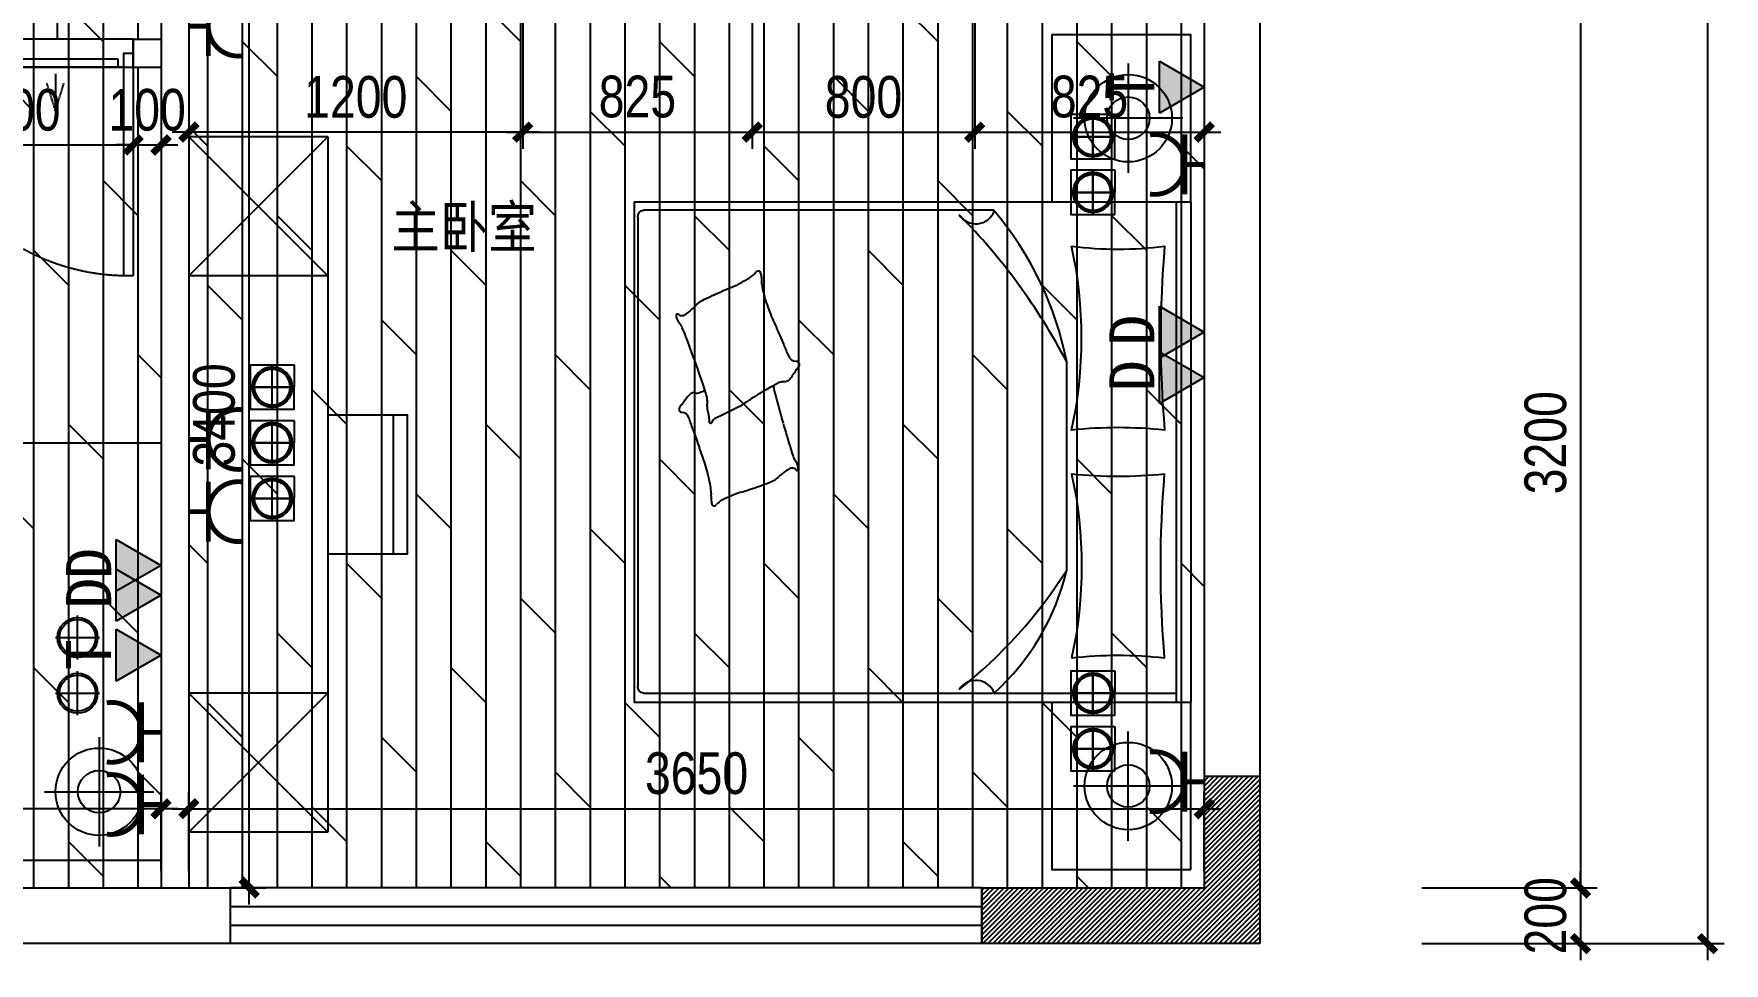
# Model space of a CAD drawing. Extents: x 160245 to 405305, y -111140 to 232735.
# Drawn here: x 274000 to 280076, y -104061 to -100721 of the extents above; entities that cross this region are included whole.
import ezdxf

# ---------------------------------------------------------------- set-up
doc = ezdxf.new("R2010")
doc.units = 0
doc.header["$LTSCALE"] = 10
doc.header["$MEASUREMENT"] = 0
doc.linetypes.add('DASH', pattern=[0.35, 0.25, -0.1])
doc.layers.get('Defpoints').update_dxf_attribs({"color": 229})
for name, color, linetype in [('C-ceiling 天花', 153, 'Continuous'), ('C-Light 灯具', 107, 'Continuous'), ('Door 门', 107, 'Continuous'), ('P-floorpat地面', 8, 'Continuous'), ('P-Furniture 家具', 153, 'Continuous'), ('P-N wall 新建隔墙', 241, 'Continuous'), ('P-New Wall Size 隔墙尺寸', 8, 'Continuous'), ('P-O wall 原始墙体', 245, 'Continuous'), ('P-o 原建筑尺寸', 8, 'Continuous'), ('P-Text  平面文字', 9, 'Continuous'), ('P-window 窗', 107, 'Continuous'), ('PW01-POWERPOINT___DATAPOIN', 2, 'Continuous'), ('插座说明', 2, 'Continuous'), ('空调', 145, 'DASH')]:
    doc.layers.add(name, color=color, linetype=linetype)
doc.styles.add('PDC DIM', font='PMingLiU-ExtB.ttf', dxfattribs={"width": 0.85})
doc.styles.add('黑体', font='simhei.ttf')
doc.dimstyles.new('PDC-A2', dxfattribs={"dimscale": 0, "dimtxt": 2.5, "dimasz": 1, "dimexe": 1, "dimexo": 1, "dimgap": 0.7, "dimtad": 1, "dimdec": 0, "dimtxsty": 'PDC DIM', "dimblk": 'ARCHTICK', "dimcen": 1, "dimdle": 1, "dimclrd": 8, "dimclre": 8, "dimclrt": 9, "dimadec": 0, "dimazin": 0, "dimtfac": 1, "dimtdec": 0, "dimtix": 1, "dimtmove": 2, "dimatfit": 3, "dimldrblk": 'PDC A2 T R', "dimfxl": 10, "dimfxlon": 1, "dimarcsym": 0})

# ---------------------------------------------------------------- blocks, each defined once
blk = doc.blocks.new('$WINLIB2D$00000001')
at = {"color": 0}
for points in [[(-0.5, 0.5), (-0.5, -0.5)], [(-0.5, 0.5), (0.5, 0.5)], [(0.5, -0.5), (0.5, 0.5)], [(0.5, 0.1667), (-0.5, 0.1667)], [(0.5, -0.1667), (-0.5, -0.1667)], [(-0.5, -0.5), (0.5, -0.5)]]:
    blk.add_lwpolyline(points, dxfattribs=at)
blk = doc.blocks.new('_ArchTick')
at = {"color": 0, "linetype": 'ByBlock', "const_width": 0.4}
blk.add_lwpolyline([(-0.5, -0.5), (0.5, 0.5)], dxfattribs=at)
blk = doc.blocks.new('*D1023')
at = {"layer": 'Defpoints', "color": 0}
for p in [(278928.6, -100590.6), (278928.6, -103790.6), (279559.4, -103790.6)]:
    blk.add_point(p, dxfattribs=at)
at = {"layer": 'P-o 原建筑尺寸', "color": 8, "lineweight": -2}
for p, q in [((279559.4, -100530.6), (279559.4, -103850.6)), ((278988.6, -100590.6), (279619.4, -100590.6)), ((278988.6, -103790.6), (279619.4, -103790.6))]:
    blk.add_line(p, q, dxfattribs=at)
at = {"layer": 'P-o 原建筑尺寸', "color": 8, "lineweight": -2, "xscale": 60, "yscale": 60, "zscale": 60}
for p, rotation in [((279559.4, -100590.6), 90), ((279559.4, -103790.6), 270)]:
    blk.add_blockref('_ArchTick', p, dxfattribs=dict(at, rotation=rotation))
at = {"layer": 'P-o 原建筑尺寸', "color": 9, "insert": (279433.9, -102190.6), "char_height": 150, "attachment_point": 5, "rotation": 90, "style": 'PDC DIM'}
blk.add_mtext('3200', dxfattribs=at)
blk = doc.blocks.new('PDC A2 T R')
at = {"color": 0, "linetype": 'ByBlock'}
blk.add_line((0, 0), (-2, 0), dxfattribs=at)
for points in [[(-2.15, 0.89), (-1.49, 1.35), (-0.6, 0), (0, 0)], [(-2.15, -0.89), (-1.49, -1.35), (-0.6, 0), (0, 0)]]:
    blk.add_solid(points, dxfattribs=at)
blk = doc.blocks.new('*D1024')
at = {"layer": 'Defpoints', "color": 0, "transparency": 16777216}
for p in [(278928.6, -103790.6), (278928.6, -103990.6), (279559.4, -103990.6)]:
    blk.add_point(p, dxfattribs=at)
at = {"layer": 'P-o 原建筑尺寸', "color": 8, "lineweight": -2, "transparency": 16777216}
for p, q in [((279559.4, -103790.6), (279559.4, -103730.6)), ((278988.6, -103790.6), (279619.4, -103790.6)), ((279559.4, -103790.6), (279559.4, -103990.6)), ((278988.6, -103990.6), (279619.4, -103990.6)), ((279559.4, -103990.6), (279559.4, -104050.6))]:
    blk.add_line(p, q, dxfattribs=at)
at = {"layer": 'P-o 原建筑尺寸', "color": 8, "lineweight": -2, "transparency": 16777216, "xscale": 60, "yscale": 60, "zscale": 60}
for p, rotation in [((279559.4, -103790.6), 270), ((279559.4, -103990.6), 90)]:
    blk.add_blockref('_ArchTick', p, dxfattribs=dict(at, rotation=rotation))
at = {"layer": 'P-o 原建筑尺寸', "color": 9, "transparency": 16777216, "insert": (279433.9, -103890.6), "char_height": 150, "attachment_point": 5, "rotation": 90, "style": 'PDC DIM'}
blk.add_mtext('200', dxfattribs=at)
blk = doc.blocks.new('*D1025')
at = {"layer": 'Defpoints', "color": 0, "transparency": 16777216}
for p in [(278928.6, -93290.6), (278928.6, -103990.6), (280015.9, -103990.6)]:
    blk.add_point(p, dxfattribs=at)
at = {"layer": 'P-o 原建筑尺寸', "color": 8, "lineweight": -2, "transparency": 16777216}
for p, q in [((280015.9, -93230.6), (280015.9, -104050.6)), ((279415.9, -93290.6), (280075.9, -93290.6)), ((279415.9, -103990.6), (280075.9, -103990.6))]:
    blk.add_line(p, q, dxfattribs=at)
at = {"layer": 'P-o 原建筑尺寸', "color": 8, "lineweight": -2, "transparency": 16777216, "xscale": 60, "yscale": 60, "zscale": 60}
for p, rotation in [((280015.9, -93290.6), 90), ((280015.9, -103990.6), 270)]:
    blk.add_blockref('_ArchTick', p, dxfattribs=dict(at, rotation=rotation))
at = {"layer": 'P-o 原建筑尺寸', "color": 9, "transparency": 16777216, "insert": (279890.4, -98640.6), "char_height": 150, "attachment_point": 5, "rotation": 90, "style": 'PDC DIM'}
blk.add_mtext('10700', dxfattribs=at)
blk = doc.blocks.new('A$C5E9C12C4')
at = {"color": 250, "linetype": 'ByBlock'}
for p, q in [((834.1, 1967.8), (834.1, 52.4)), ((2545, 1987.8), (858.1, 1987.8)), ((2569, 709.1), (2569, 1967.8)), ((1275.8, 446.3), (2024.2, 446.3)), ((500, 28.6), (500, 421.4)), ((2900, 28.6), (2900, 421.4)), ((303.6, 225), (696.4, 225)), ((3096.4, 225), (2703.6, 225))]:
    blk.add_line(p, q, dxfattribs=at)
at = {"linetype": 'ByBlock'}
blk.add_line((2600, 52.4), (800, 52.4), dxfattribs=at)
for points in [[(800, 0), (800, 2000), (2600, 2000), (2600, 0)], [(200, 0), (800, 0), (800, 500), (200, 500)], [(2600, 0), (3200, 0), (3200, 500), (2600, 500)]]:
    blk.add_lwpolyline(points, close=True, dxfattribs=at)
at = {"color": 250, "linetype": 'ByBlock'}
for points in [[(2328.3, 1583.4, 0.101392), (2346.2, 1564.3, -0.223768), (2351.8, 1553.9, -0.25558), (2349.2, 1550, -0.081563), (2334.6, 1545, -0.071805), (2318.2, 1543.8, 0.069985), (2301.4, 1542.7, 0.03546), (2245.4, 1528.7, 0.029432), (2181.1, 1504.7, 0.001554), (2150.3, 1491.2, -0.00152), (2118.7, 1477.5, -0.004735), (2086, 1463.6, 0.00382), (2045.5, 1446.5, 0.296001), (2026.9, 1419.4, -0.649774), (2007.1, 1410.9, -0.02319), (2002.4, 1414.3, 0.0288), (1998.6, 1417, 0.005727), (1991.9, 1421.2, -0.004358), (1983, 1426.7, -0.027528), (1965.5, 1439.1, -0.046214), (1956.5, 1447.7, -0.194121), (1952.6, 1460.9, 0.133719), (1949.7, 1480, 0.011505), (1931.8, 1513.9, 0.008882), (1906.5, 1556.9, 0.012426), (1870.9, 1611.6, -0.033612), (1858.8, 1632.3), (1836.7, 1677.3), (1819.6, 1712.1, 0.224341), (1805.7, 1722.7, -0.722772), (1805.5, 1729.8, -0.103513), (1809.1, 1730.2, 0.053465), (1816, 1730.4, 0.030109), (1838.2, 1734.1, -0.031436), (1859.4, 1737.7, -0.05324), (1873.9, 1738, 0.05518), (1887.9, 1738.4, 0.056271), (1912.2, 1743.6, 0.0108), (2032.9, 1784.8, 0.00456), (2114.4, 1815, 0.01125), (2146.9, 1828.1, 0.069394), (2164.1, 1838.2, -0.079756), (2179.3, 1846.7, -0.106399), (2193.2, 1849.2, -0.328642), (2197.3, 1846.8, -0.299547), (2195.5, 1841.4, 0.189917), (2190.9, 1834.1, 0.033518), (2190.5, 1825.8, 0.075627), (2191.3, 1822.2, 0.053489), (2194.8, 1816.1, 0.017838), (2208, 1799.3, 0.038394), (2226.2, 1781, -0.059529), (2237.4, 1768.8, -0.035943), (2249.4, 1748.6, -0.011245), (2280.3, 1681.2, -0.006203), (2293.1, 1650.3, 0.010783), (2300.6, 1632.6, 0.019485), (2305.8, 1622.2, 0.005062)], [(960.4, 428.5, -0.058596), (960.4, 94.3, -0.042773), (1620.8, 94.3, -0.052163), (1620.8, 428.5, -0.107964)], [(2439.6, 428.5, 0.058596), (2439.6, 94.3, 0.042773), (1779.2, 94.3, 0.052163), (1779.2, 428.5, 0.107964)]]:
    blk.add_lwpolyline(points, format="xyb", close=True, dxfattribs=at)
for centre, radius in [((500, 225), 157), ((2900, 225), 157), ((500, 225), 76.4), ((2900, 225), 76.4)]:
    blk.add_circle(centre, radius, dxfattribs=at)
for centre, radius, start, end in [((808.6, 772.9), 71, 291.06587, 56.83428), ((2191.6, 1893.4), 1712.5, 218.28696, 237.67208), ((1004, 2397.5), 2201.7, 297.6031, 314.69478), ((2591.4, 772.9), 71, 123.16572, 248.93413), ((1476.3, 1291.3), 868.5, 222.31328, 256.65159), ((1797.9, 1611.8), 1187.3, 280.98937, 310.5056)]:
    blk.add_arc(centre, radius, start, end, dxfattribs=at)
at = {"color": 250, "linetype": 'ByBlock', "extrusion": (0, 0, -1)}
for centre, major_axis, start_param, end_param in [((858.1, 1967.8), (-24, 0), 0, 1.570796), ((2545, 1967.8), (24, 0), -1.570796, 0)]:
    blk.add_ellipse(centre, major_axis=major_axis, ratio=0.833333, start_param=start_param, end_param=end_param, dxfattribs=at)
at = {"color": 250, "linetype": 'ByBlock'}
for centre, major_axis, ratio, start_param, end_param in [((1808.6, 1830.2), (-34.4, 0), 0.833333, 1.970378, 3.121515), ((1855.3, 1829.4), (-12.2, 0), 0.833333, 3.958241, 6.263107), ((1817.8, 1796.2), (-66.9, 0), 0.833333, 3.865498, 3.958241), ((1900.5, 1857.1), (-43.4, 0), 0.833333, 0.723905, 0.839074), ((2116.8, 2057.8), (367.2, 0), 0.833333, 3.980666, 4.003573), ((1465, 1424.4), (-634.1, 0), 0.833333, 3.98614, 4.003573), ((-517.2, 6050.7), (5604.8, 0), 0.833333, -1.167692, -1.161476), ((4044.8, -2712.4), (5857.8, 0), 0.833333, 1.974037, 1.980117), ((2505.7, 293.9), (1935.6, 0), 0.833333, 1.955096, 1.974037), ((665.3, 4086.3), (2973.3, 0), 0.833333, -1.186496, -1.171214), ((1747.4, 1689.3), (208.9, 0), 0.833333, 0.734464, 0.844548), ((1847.3, 1764.5), (-74.3, 0), 0.833333, 3.691331, 3.876056), ((1892.1, 1787.4), (21.7, 0), 0.833333, -0.217207, 0.549738), ((1956.3, 1775.6), (-44, 0), 0.833333, -0.217207, 0.314514), ((2832.3, 2013.1), (965.2, 0), 0.833333, 3.456107, 3.479223), ((1522.7, 1715), (16.1, 0), 0.833333, 3.048091, 3.928657), ((1512.3, 1715.8), (5.57, 0), 0.833333, 2.047199, 3.048091), ((1532.1, 1683.8), (-48.9, 0), 0.833333, -1.419924, -1.094394), ((1460.2, 1662.7), (72.5, 0), 0.833333, 0.382878, 0.787064), ((1533.4, 1676.7), (57.5, 0), 0.833333, 1.43494, 1.721669), ((1549.4, 1774.1), (60.5, 0), 0.833333, 4.576533, 4.856018), ((1498.9, 2064.6), (-412.8, 0), 0.833333, 1.714425, 1.856206), ((1446.6, 2213.3), (-598.7, 0), 0.833333, 1.856206, 1.973901), ((-842.9, 889.7), (2407.5, 701), 0.471108, 0.022718, 0.08572), ((3092.7, 1931.8), (-1582.2, 0), 0.833333, 0.241571, 0.266382), ((3421.4, 2006.5), (1922.9, 0), 0.833333, 3.407974, 3.452952), ((1770.5, 1563.8), (-188.7, 0), 0.833333, 0.31136, 0.455068), ((1670.9, 1523.2), (-77.8, 0), 0.833333, 0.455068, 0.692904), ((1467.8, 1382.6), (-186.2, 0), 0.833333, 3.680998, 3.834497), ((1337.6, 1317.7), (-337.9, 0), 0.833333, 3.609654, 3.680998), ((3402.4, -2385.7), (4890.5, 0), 0.833333, 1.903868, 1.922108), ((2790.6, -912.1), (3019.2, 0), 0.833333, 1.860669, 1.903868), ((1959.6, 1409.6), (111.9, 0), 0.833333, 1.758186, 1.860669), ((1639.7, 1415.5), (-6.04, 0), 0.833333, -0.932369, 0.231794), ((1638, 1415.2), (-4.26, 0), 0.833333, 0.231794, 1.501884), ((1628, 1428.6), (-13.6, 0), 0.833333, 2.209223, 2.959949), ((1640, 1439.7), (-33.8, 0), 0.833333, 1.501884, 1.925887), ((1605.5, 1430.5), (37.8, 0), 0.833333, 0.25431, 0.468061), ((1568.5, 1437.7), (74, 0), 0.833333, -0.181643, -0.047623), ((1627.8, 1435.4), (14.7, 0), 0.833333, -0.047623, 0.25431), ((1631.7, 1458.4), (57.7, 0), 0.833333, -1.215705, -0.897354), ((1715.1, 1371.3), (76, 0), 0.833333, 1.967107, 2.244238), ((1996, 812), (-803.6, 0), 0.833333, -1.219485, -1.174486)]:
    blk.add_ellipse(centre, major_axis=major_axis, ratio=ratio, start_param=start_param, end_param=end_param, dxfattribs=at)
blk = doc.blocks.new('fffg')
blk.add_lwpolyline([(143.1, 669.9), (109, 669.9), (109, -130.1), (143.1, -130.1)], close=True)
at = {"color": 8, "linetype": 'DASH'}
blk.add_arc((123.2, -110.2), 780.4, 88.54208, 181.45792, dxfattribs=at)
blk = doc.blocks.new('*D2202')
at = {"layer": 'Defpoints', "color": 0, "transparency": 16777216}
for p in [(275756.9, -100590.6), (276581.9, -100590.6), (276581.9, -101074.2)]:
    blk.add_point(p, dxfattribs=at)
at = {"layer": 'P-New Wall Size 隔墙尺寸', "color": 8, "lineweight": -2, "transparency": 16777216}
for p, q in [((275756.9, -100650.6), (275756.9, -101134.2)), ((276581.9, -100650.6), (276581.9, -101134.2)), ((275696.9, -101074.2), (276641.9, -101074.2))]:
    blk.add_line(p, q, dxfattribs=at)
at = {"layer": 'P-New Wall Size 隔墙尺寸', "color": 8, "lineweight": -2, "transparency": 16777216, "xscale": 60, "yscale": 60, "zscale": 60, "rotation": 180}
blk.add_blockref('_ArchTick', (275756.9, -101074.2), dxfattribs=at)
at = {"layer": 'P-New Wall Size 隔墙尺寸', "color": 8, "lineweight": -2, "transparency": 16777216, "xscale": 60, "yscale": 60, "zscale": 60}
blk.add_blockref('_ArchTick', (276581.9, -101074.2), dxfattribs=at)
at = {"layer": 'P-New Wall Size 隔墙尺寸', "color": 9, "transparency": 16777216, "insert": (276169.4, -100947.3), "char_height": 150, "attachment_point": 5, "style": 'PDC DIM'}
blk.add_mtext('825', dxfattribs=at)
blk = doc.blocks.new('*D2203')
at = {"layer": 'Defpoints', "color": 0, "transparency": 16777216}
for p in [(276581.9, -100590.6), (277381.9, -100590.6), (277381.9, -101074.2)]:
    blk.add_point(p, dxfattribs=at)
at = {"layer": 'P-New Wall Size 隔墙尺寸', "color": 8, "lineweight": -2, "transparency": 16777216}
for p, q in [((276581.9, -100650.6), (276581.9, -101134.2)), ((277381.9, -100650.6), (277381.9, -101134.2)), ((276521.9, -101074.2), (277441.9, -101074.2))]:
    blk.add_line(p, q, dxfattribs=at)
at = {"layer": 'P-New Wall Size 隔墙尺寸', "color": 8, "lineweight": -2, "transparency": 16777216, "xscale": 60, "yscale": 60, "zscale": 60, "rotation": 180}
blk.add_blockref('_ArchTick', (276581.9, -101074.2), dxfattribs=at)
at = {"layer": 'P-New Wall Size 隔墙尺寸', "color": 8, "lineweight": -2, "transparency": 16777216, "xscale": 60, "yscale": 60, "zscale": 60}
blk.add_blockref('_ArchTick', (277381.9, -101074.2), dxfattribs=at)
at = {"layer": 'P-New Wall Size 隔墙尺寸', "color": 9, "transparency": 16777216, "insert": (276981.9, -100948.7), "char_height": 150, "attachment_point": 5, "style": 'PDC DIM'}
blk.add_mtext('800', dxfattribs=at)
blk = doc.blocks.new('*D2204')
at = {"layer": 'Defpoints', "color": 0, "transparency": 16777216}
for p in [(277381.9, -100590.6), (278206.9, -100590.6), (278206.9, -101074.2)]:
    blk.add_point(p, dxfattribs=at)
at = {"layer": 'P-New Wall Size 隔墙尺寸', "color": 8, "lineweight": -2, "transparency": 16777216}
for p, q in [((277381.9, -100650.6), (277381.9, -101134.2)), ((278206.9, -100650.6), (278206.9, -101134.2)), ((277321.9, -101074.2), (278266.9, -101074.2))]:
    blk.add_line(p, q, dxfattribs=at)
at = {"layer": 'P-New Wall Size 隔墙尺寸', "color": 8, "lineweight": -2, "transparency": 16777216, "xscale": 60, "yscale": 60, "zscale": 60, "rotation": 180}
blk.add_blockref('_ArchTick', (277381.9, -101074.2), dxfattribs=at)
at = {"layer": 'P-New Wall Size 隔墙尺寸', "color": 8, "lineweight": -2, "transparency": 16777216, "xscale": 60, "yscale": 60, "zscale": 60}
blk.add_blockref('_ArchTick', (278206.9, -101074.2), dxfattribs=at)
at = {"layer": 'P-New Wall Size 隔墙尺寸', "color": 9, "transparency": 16777216, "insert": (277794.4, -100947.3), "char_height": 150, "attachment_point": 5, "style": 'PDC DIM'}
blk.add_mtext('825', dxfattribs=at)
blk = doc.blocks.new('*D2213')
at = {"layer": 'Defpoints', "color": 0, "transparency": 16777216}
for p in [(274556.9, -100390.6), (274773.6, -100390.6), (274556.9, -103790.6)]:
    blk.add_point(p, dxfattribs=at)
at = {"layer": 'P-New Wall Size 隔墙尺寸', "color": 8, "lineweight": -2, "transparency": 16777216}
for p, q in [((274773.6, -103850.6), (274773.6, -100330.6)), ((274616.9, -100390.6), (274833.6, -100390.6)), ((274616.9, -103790.6), (274833.6, -103790.6))]:
    blk.add_line(p, q, dxfattribs=at)
at = {"layer": 'P-New Wall Size 隔墙尺寸', "color": 8, "lineweight": -2, "transparency": 16777216, "xscale": 60, "yscale": 60, "zscale": 60}
for p, rotation in [((274773.6, -100390.6), 90), ((274773.6, -103790.6), 270)]:
    blk.add_blockref('_ArchTick', p, dxfattribs=dict(at, rotation=rotation))
at = {"layer": 'P-New Wall Size 隔墙尺寸', "color": 9, "transparency": 16777216, "insert": (274648.1, -102090.6), "char_height": 150, "attachment_point": 5, "rotation": 90, "style": 'PDC DIM'}
blk.add_mtext('3400', dxfattribs=at)
blk = doc.blocks.new('*D2219')
at = {"layer": 'Defpoints', "color": 0, "transparency": 16777216}
for p in [(273556.9, -100840.6), (274356.9, -100840.6), (274356.9, -101120.5)]:
    blk.add_point(p, dxfattribs=at)
at = {"layer": 'P-New Wall Size 隔墙尺寸', "color": 8, "lineweight": -2, "transparency": 16777216}
for p, q in [((273556.9, -100900.6), (273556.9, -101180.5)), ((274356.9, -100900.6), (274356.9, -101180.5)), ((273496.9, -101120.5), (274416.9, -101120.5))]:
    blk.add_line(p, q, dxfattribs=at)
at = {"layer": 'P-New Wall Size 隔墙尺寸', "color": 8, "lineweight": -2, "transparency": 16777216, "xscale": 60, "yscale": 60, "zscale": 60, "rotation": 180}
blk.add_blockref('_ArchTick', (273556.9, -101120.5), dxfattribs=at)
at = {"layer": 'P-New Wall Size 隔墙尺寸', "color": 8, "lineweight": -2, "transparency": 16777216, "xscale": 60, "yscale": 60, "zscale": 60}
blk.add_blockref('_ArchTick', (274356.9, -101120.5), dxfattribs=at)
at = {"layer": 'P-New Wall Size 隔墙尺寸', "color": 9, "transparency": 16777216, "insert": (273956.9, -100995), "char_height": 150, "attachment_point": 5, "style": 'PDC DIM'}
blk.add_mtext('800', dxfattribs=at)
blk = doc.blocks.new('*D2220')
at = {"layer": 'Defpoints', "color": 0, "transparency": 16777216}
for p in [(274356.9, -100840.6), (274456.9, -100840.6), (274456.9, -101120.5)]:
    blk.add_point(p, dxfattribs=at)
at = {"layer": 'P-New Wall Size 隔墙尺寸', "color": 8, "lineweight": -2, "transparency": 16777216}
for p, q in [((274356.9, -100900.6), (274356.9, -101180.5)), ((274456.9, -100900.6), (274456.9, -101180.5)), ((274356.9, -101120.5), (274296.9, -101120.5)), ((274356.9, -101120.5), (274456.9, -101120.5)), ((274456.9, -101120.5), (274516.9, -101120.5))]:
    blk.add_line(p, q, dxfattribs=at)
at = {"layer": 'P-New Wall Size 隔墙尺寸', "color": 8, "lineweight": -2, "transparency": 16777216, "xscale": 60, "yscale": 60, "zscale": 60}
blk.add_blockref('_ArchTick', (274356.9, -101120.5), dxfattribs=at)
at = {"layer": 'P-New Wall Size 隔墙尺寸', "color": 8, "lineweight": -2, "transparency": 16777216, "xscale": 60, "yscale": 60, "zscale": 60, "rotation": 180}
blk.add_blockref('_ArchTick', (274456.9, -101120.5), dxfattribs=at)
at = {"layer": 'P-New Wall Size 隔墙尺寸', "color": 9, "transparency": 16777216, "insert": (274406.9, -100995), "char_height": 150, "attachment_point": 5, "style": 'PDC DIM'}
blk.add_mtext('100', dxfattribs=at)
blk = doc.blocks.new('*D2221')
at = {"layer": 'Defpoints', "color": 0, "transparency": 16777216}
for p in [(274556.9, -100590.6), (275756.9, -100590.6), (274556.9, -101074.2)]:
    blk.add_point(p, dxfattribs=at)
at = {"layer": 'P-New Wall Size 隔墙尺寸', "color": 8, "lineweight": -2, "transparency": 16777216}
for p, q in [((274556.9, -100650.6), (274556.9, -101134.2)), ((275756.9, -100650.6), (275756.9, -101134.2)), ((275816.9, -101074.2), (274496.9, -101074.2))]:
    blk.add_line(p, q, dxfattribs=at)
at = {"layer": 'P-New Wall Size 隔墙尺寸', "color": 8, "lineweight": -2, "transparency": 16777216, "xscale": 60, "yscale": 60, "zscale": 60, "rotation": 180}
blk.add_blockref('_ArchTick', (274556.9, -101074.2), dxfattribs=at)
at = {"layer": 'P-New Wall Size 隔墙尺寸', "color": 8, "lineweight": -2, "transparency": 16777216, "xscale": 60, "yscale": 60, "zscale": 60}
blk.add_blockref('_ArchTick', (275756.9, -101074.2), dxfattribs=at)
at = {"layer": 'P-New Wall Size 隔墙尺寸', "color": 9, "transparency": 16777216, "insert": (275156.9, -100948.7), "char_height": 150, "attachment_point": 5, "style": 'PDC DIM'}
blk.add_mtext('1200', dxfattribs=at)
blk = doc.blocks.new('*D2222')
at = {"layer": 'Defpoints', "color": 0, "transparency": 16777216}
for p in [(278206.9, -103506), (274556.9, -103790.6), (278206.9, -103790.6)]:
    blk.add_point(p, dxfattribs=at)
at = {"layer": 'P-New Wall Size 隔墙尺寸', "color": 8, "lineweight": -2, "transparency": 16777216}
for p, q in [((274556.9, -103730.6), (274556.9, -103446)), ((278206.9, -103730.6), (278206.9, -103446)), ((274496.9, -103506), (278266.9, -103506))]:
    blk.add_line(p, q, dxfattribs=at)
at = {"layer": 'P-New Wall Size 隔墙尺寸', "color": 8, "lineweight": -2, "transparency": 16777216, "xscale": 60, "yscale": 60, "zscale": 60, "rotation": 180}
blk.add_blockref('_ArchTick', (274556.9, -103506), dxfattribs=at)
at = {"layer": 'P-New Wall Size 隔墙尺寸', "color": 8, "lineweight": -2, "transparency": 16777216, "xscale": 60, "yscale": 60, "zscale": 60}
blk.add_blockref('_ArchTick', (278206.9, -103506), dxfattribs=at)
at = {"layer": 'P-New Wall Size 隔墙尺寸', "color": 9, "transparency": 16777216, "insert": (276381.9, -103379.1), "char_height": 150, "attachment_point": 5, "style": 'PDC DIM'}
blk.add_mtext('3650', dxfattribs=at)
blk = doc.blocks.new('*D2223')
at = {"layer": 'Defpoints', "color": 0, "transparency": 16777216}
for p in [(270606.9, -103506), (270606.9, -103790.6), (274456.9, -103790.6)]:
    blk.add_point(p, dxfattribs=at)
at = {"layer": 'P-New Wall Size 隔墙尺寸', "color": 8, "lineweight": -2, "transparency": 16777216}
for p, q in [((270606.9, -103730.6), (270606.9, -103446)), ((274456.9, -103730.6), (274456.9, -103446)), ((274516.9, -103506), (270546.9, -103506))]:
    blk.add_line(p, q, dxfattribs=at)
at = {"layer": 'P-New Wall Size 隔墙尺寸', "color": 8, "lineweight": -2, "transparency": 16777216, "xscale": 60, "yscale": 60, "zscale": 60, "rotation": 180}
blk.add_blockref('_ArchTick', (270606.9, -103506), dxfattribs=at)
at = {"layer": 'P-New Wall Size 隔墙尺寸', "color": 8, "lineweight": -2, "transparency": 16777216, "xscale": 60, "yscale": 60, "zscale": 60}
blk.add_blockref('_ArchTick', (274456.9, -103506), dxfattribs=at)
at = {"layer": 'P-New Wall Size 隔墙尺寸', "color": 9, "transparency": 16777216, "insert": (272531.9, -103379.1), "char_height": 150, "attachment_point": 5, "style": 'PDC DIM'}
blk.add_mtext('3850', dxfattribs=at)
blk = doc.blocks.new('ccc')
at = {"const_width": 15}
for points in [[(382762, 218738.5), (382762, 218798.5)], [(382854.5, 218738.5), (382669.5, 218738.5)]]:
    blk.add_lwpolyline(points, dxfattribs=at)
blk.add_lwpolyline([(382670.7, 218631, -0.040743), (382669.5, 218646, -1), (382854.5, 218646, -0.040743), (382853.2, 218631, -0.040743)], format="xyb", dxfattribs=at)
blk = doc.blocks.new('065406')
blk.add_hatch(color=256).paths.add_polyline_path([(1093513.7, 399104.5), (1093473.7, 399035.2), (1093553.7, 399035.2)])
for p, q in [((1093513.7, 399104.5), (1093473.7, 399035.2)), ((1093553.7, 399035.2), (1093513.7, 399104.5)), ((1093473.7, 399035.2), (1093553.7, 399035.2))]:
    blk.add_line(p, q)
blk = doc.blocks.new('A$C0A7066EA')
at = {"layer": 'PW01-POWERPOINT___DATAPOIN', "linetype": 'ByBlock', "xscale": -1.293600001190498, "yscale": 1.293599999326034, "zscale": 1.2936, "rotation": 180}
blk.add_blockref('065406', (-1414517.6, 516281.6), dxfattribs=at)
at = {"layer": 'PW01-POWERPOINT___DATAPOIN', "linetype": 'ByBlock', "style": '黑体'}
blk.add_text('T', height=90, dxfattribs=at).set_placement((21.9, 99.8))
blk = doc.blocks.new('A$C26F260E4')
at = {"layer": 'PW01-POWERPOINT___DATAPOIN', "linetype": 'ByBlock', "xscale": -1.293600001190498, "yscale": 1.293599999326034, "zscale": 1.2936, "rotation": 180}
blk.add_blockref('065406', (-1414517.6, 516281.6), dxfattribs=at)
at = {"layer": 'PW01-POWERPOINT___DATAPOIN', "linetype": 'ByBlock', "style": '黑体'}
blk.add_text('D', height=90, dxfattribs=at).set_placement((24.9, 99.5))
blk = doc.blocks.new('232')
for points in [[(4141.59, 136.18), (4141.59, 138.82)], [(4140.27, 137.5), (4142.91, 137.5)]]:
    blk.add_lwpolyline(points)
for radius in [1.2, 1.08]:
    blk.add_circle((4141.59, 137.5), radius)
blk = doc.blocks.new('ceiling light100')
for p, q in [((0, -26.4), (0, 26.4)), ((-26.4, 0), (26.4, 0))]:
    blk.add_line(p, q)
blk.add_lwpolyline([(-26.4, 26.4), (26.4, 26.4), (26.4, -26.4), (-26.4, -26.4)], close=True)
for radius in [24, 21.6]:
    blk.add_circle((0, 0), radius)
blk = doc.blocks.new('A$C50F47628')
for p, q in [((425, 30), (-425, 30)), ((-425, 0), (-425, 30)), ((425, 0), (425, 30)), ((-450, 0), (450, 0)), ((-200, -155.9), (-230.6, -58.2)), ((-200, -23.6), (-200, -155.9)), ((-200, -155.9), (-169.4, -58.2)), ((0, -155.9), (-30.6, -58.2)), ((0, -23.6), (0, -155.9)), ((0, -155.9), (30.6, -58.2)), ((200, -155.9), (169.4, -58.2)), ((200, -23.6), (200, -155.9)), ((200, -155.9), (230.6, -58.2))]:
    blk.add_line(p, q)

msp = doc.modelspace()

# ---------------------------------------------------------------- hatches: boundary and pattern name
at = {"layer": 'P-floorpat地面'}
h = msp.add_hatch(dxfattribs=at)
h.set_pattern_fill('DOLMIT', color=250, scale=500, angle=90)
h.paths.add_polyline_path([(275756.9, -99490.6), (274556.9, -99490.6), (274556.9, -99590.6), (274456.9, -99590.6), (274456.9, -99490.6), (274456.9, -99290.6), (274796.9, -99290.6), (274796.9, -98490.6), (274456.9, -98490.6), (274456.9, -97340.6), (274306.9, -97340.6), (274306.9, -96490.6), (273406.9, -96490.6), (273306.9, -96490.6), (273306.9, -96540.6), (273106.9, -96540.6), (273106.9, -96490.6), (272706.9, -96490.6), (271206.9, -96490.6), (271006.9, -96490.6), (270606.9, -96490.6), (270606.9, -98090.6), (270606.9, -98340.6), (272806.9, -98340.6), (272806.9, -97390.6), (273106.9, -97390.6), (273106.9, -97340.6), (273306.9, -97340.6), (273306.9, -97490.6), (273106.9, -97490.6), (272906.9, -97490.6), (272906.9, -98340.6), (273206.9, -98340.6), (273306.9, -98340.6), (273306.9, -99040.6), (273306.9, -99940.6), (273306.9, -100740.6), (273556.9, -100740.6), (273556.9, -100840.6), (270606.9, -100840.6), (270606.9, -101990.6), (271306.9, -101990.6), (271306.9, -102190.6), (270606.9, -102190.6), (270606.9, -103790.6), (271406.9, -103790.6), (273506.9, -103790.6), (274456.9, -103790.6), (274456.9, -100840.6), (274356.9, -100840.6), (274356.9, -100740.6), (274456.9, -100740.6), (274456.9, -100390.6), (274556.9, -100390.6), (274556.9, -103790.6), (274706.9, -103790.6), (277406.9, -103790.6), (278206.9, -103790.6), (278206.9, -100590.6), (277381.9, -100590.6), (277381.9, -100490.6), (278206.9, -100490.6), (278206.9, -99490.6), (277406.9, -99490.6), (276606.9, -99490.6), (276506.9, -99490.6), (275856.9, -99490.6), (275856.9, -100490.6), (276581.9, -100490.6), (276581.9, -100590.6), (275756.9, -100590.6)])
at = {"layer": 'P-O wall 原始墙体'}
h = msp.add_hatch(dxfattribs=at)
h.set_pattern_fill('ANSI31', color=256, scale=100, style=0)
h.set_pattern_definition([(45, (59491.276, 0), (-8.83883476, 8.83883476), [])])
h.paths.add_polyline_path([(278406.9, -103390.6), (278206.9, -103390.6), (278206.9, -103790.6), (278206.9, -103791.7), (277406.9, -103791.7), (277406.9, -103990.6), (278406.9, -103990.6)])

# ---------------------------------------------------------------- linework, layer by layer
at = {"layer": 'C-ceiling 天花'}
msp.add_lwpolyline([(273556.9, -100840.6), (274356.9, -100840.6), (274356.9, -100740.6), (273556.9, -100740.6)], close=True, dxfattribs=at)
at = {"layer": 'P-Furniture 家具', "linetype": 'ByBlock'}
for p, q in [((275056.9, -101090.6), (274556.9, -101090.6)), ((274556.9, -101090.6), (275056.9, -101590.6)), ((274556.9, -101590.6), (275056.9, -101090.6)), ((275056.9, -101090.6), (275056.9, -103590.6)), ((275056.9, -101590.6), (274556.9, -101590.6)), ((275291.2, -102090.6), (275291.2, -102590.6)), ((273956.9, -102190.6), (274456.9, -102190.6)), ((275056.9, -103090.6), (274556.9, -103090.6)), ((274556.9, -103590.6), (275056.9, -103090.6)), ((274556.9, -103090.6), (275056.9, -103590.6)), ((275056.9, -103590.6), (274556.9, -103590.6)), ((273956.9, -103690.6), (274456.9, -103690.6))]:
    msp.add_line(p, q, dxfattribs=at)
at = {"layer": 'P-Furniture 家具', "color": 8}
for p, q in [((274234.5, -103248.4), (274234.5, -103641.1)), ((274038.1, -103444.7), (274430.8, -103444.7))]:
    msp.add_line(p, q, dxfattribs=at)
at = {"layer": 'P-Furniture 家具', "linetype": 'ByBlock'}
msp.add_lwpolyline([(275056.9, -102090.6), (275341.2, -102090.6), (275341.2, -102590.6), (275056.9, -102590.6)], dxfattribs=at)
at = {"layer": 'P-Furniture 家具', "color": 8}
for radius in [157, 76.4]:
    msp.add_circle((274234.5, -103444.7), radius, dxfattribs=at)
at = {"layer": 'P-N wall 新建隔墙'}
for p, q in [((274456.9, -100390.6), (274456.9, -103790.6)), ((274556.9, -100390.6), (274556.9, -103790.6)), ((274356.9, -100740.6), (274356.9, -100840.6)), ((274356.9, -100740.6), (274456.9, -100740.6)), ((274356.9, -100840.6), (274456.9, -100840.6))]:
    msp.add_line(p, q, dxfattribs=at)
at = {"layer": 'P-O wall 原始墙体'}
for p, q in [((278206.9, -99390.6), (278206.9, -103790.6)), ((278406.9, -99390.6), (278406.9, -101690.6)), ((278406.9, -101690.6), (278406.9, -103990.6)), ((278406.9, -103390.6), (278206.9, -103390.6)), ((273506.9, -103790.6), (274706.9, -103790.6)), ((274706.9, -103990.6), (274706.9, -103790.6)), ((277406.9, -103990.6), (277406.9, -103790.6)), ((277406.9, -103790.6), (278206.9, -103790.6)), ((274706.9, -103990.6), (273506.9, -103990.6)), ((278406.9, -103990.6), (277406.9, -103990.6))]:
    msp.add_line(p, q, dxfattribs=at)
at = {"layer": '空调', "color": 250}
msp.add_line((274084.8, -100740.6), (274084.8, -100237.6), dxfattribs=at)

# ---------------------------------------------------------------- block references
at = {"layer": 'C-Light 灯具', "xscale": -3.00000018821085, "yscale": 3.000000188257559, "zscale": 3.000000188254501, "rotation": 359.979702166623}
for p in [(277806.9, -101090.6), (277806.9, -101290.7), (274856.9, -101990.6), (274856.9, -102190.7), (274856.9, -102390.6), (277806.9, -103090.6), (277806.9, -103290.6)]:
    msp.add_blockref('ceiling light100', p, dxfattribs=at)
at = {"layer": 'C-Light 灯具', "xscale": 60.00000000000004, "yscale": 60.00000000000004, "zscale": 60.00000000000004}
for p in [(29311.6, -109340.9), (29311.6, -109540.9), (26361.5, -110240.9), (26361.5, -110440.9), (26361.5, -110640.9), (25661.6, -111140.9), (25661.6, -111340.9), (29311.6, -111340.9), (29311.6, -111540.9)]:
    msp.add_blockref('232', p, dxfattribs=at)
at = {"layer": 'Door 门', "xscale": -1, "rotation": 180}
msp.add_blockref('fffg', (274213.8, -100920.7), dxfattribs=at)
at = {"layer": 'P-Furniture 家具', "linetype": 'ByBlock', "rotation": 90.00000000000001}
msp.add_blockref('A$C5E9C12C4', (278158.8, -103924.3), dxfattribs=at)
at = {"layer": 'P-window 窗', "extrusion": (0, 0, -1), "xscale": 2700, "yscale": 200, "zscale": -2700}
msp.add_blockref('$WINLIB2D$00000001', (-276056.9, -103890.6), dxfattribs=at)
at = {"layer": '插座说明', "linetype": 'ByBlock', "yscale": 1.164240001126018, "zscale": 1.164240001126018}
for p, xscale, rotation in [((529290.9, 344933.5), -1.164240001126018, 90), ((23472.9, 344436.4), 1.164240001126018, 270), ((529290.9, 343448), -1.164240001126018, 90), ((529290.9, 343188.7), -1.164240001126018, 90), ((19722.9, 342395.4), 1.164240001126018, 270), ((23472.9, 342217.9), 1.164240001126018, 270), ((19722.9, 342136.1), 1.164240001126018, 270)]:
    msp.add_blockref('ccc', p, dxfattribs=dict(at, xscale=xscale, rotation=rotation))
at = {"layer": '插座说明', "xscale": 1.79999999998472, "yscale": 1.79999999998472, "zscale": 1.79999999998472, "rotation": 90}
for name, p in [('A$C0A7066EA', (278206.9, -101005.9)), ('A$C26F260E4', (278206.9, -101886.2)), ('A$C26F260E4', (278206.9, -102049.6)), ('A$C26F260E4', (274456.9, -102724.4)), ('A$C26F260E4', (274456.9, -102831.5)), ('A$C0A7066EA', (274456.9, -103046.9))]:
    msp.add_blockref(name, p, dxfattribs=at)
at = {"layer": '空调', "xscale": -1}
msp.add_blockref('A$C50F47628', (273877.5, -100840.6), dxfattribs=at)

# ---------------------------------------------------------------- texts
at = {"layer": 'P-Text  平面文字', "insert": (275285.2, -101339.9), "char_height": 150, "width": 893.426, "attachment_point": 1, "style": 'PDC DIM'}
msp.add_mtext('主卧室', dxfattribs=at)

# ---------------------------------------------------------------- dimensions: what is measured, and where the dimension line sits
at = {"layer": 'P-New Wall Size 隔墙尺寸'}
dim = msp.add_linear_dim(base=(274773.6, -100390.6), p1=(274556.9, -103790.6), p2=(274556.9, -100390.6), angle=90, dimstyle='PDC-A2', override={"dimscale": 60}, dxfattribs=at)
dim.commit()
dim.dimension.update_dxf_attribs({"geometry": '*D2213', "text_midpoint": (274648.1, -102090.6)})
for base, p1, p2, picture, middle in [((274556.9, -101074.2), (275756.9, -100590.6), (274556.9, -100590.6), '*D2221', (275156.9, -100948.7)), ((276581.9, -101074.2), (275756.9, -100590.6), (276581.9, -100590.6), '*D2202', (276169.4, -100947.3)), ((277381.9, -101074.2), (276581.9, -100590.6), (277381.9, -100590.6), '*D2203', (276981.9, -100948.7)), ((278206.9, -101074.2), (277381.9, -100590.6), (278206.9, -100590.6), '*D2204', (277794.4, -100947.3)), ((274356.9, -101120.5), (273556.9, -100840.6), (274356.9, -100840.6), '*D2219', (273956.9, -100995)), ((274456.9, -101120.5), (274356.9, -100840.6), (274456.9, -100840.6), '*D2220', (274406.9, -100995)), ((270606.9, -103506), (274456.9, -103790.6), (270606.9, -103790.6), '*D2223', (272531.9, -103379.1)), ((278206.9, -103506), (274556.9, -103790.6), (278206.9, -103790.6), '*D2222', (276381.9, -103379.1))]:
    dim = msp.add_linear_dim(base=base, p1=p1, p2=p2, dimstyle='PDC-A2', override={"dimscale": 60}, dxfattribs=at)
    dim.commit()
    dim.dimension.update_dxf_attribs({"geometry": picture, "text_midpoint": middle})
at = {"layer": 'P-o 原建筑尺寸'}
for base, p1, p2, picture, middle in [((280015.9, -103990.6), (278928.6, -93290.6), (278928.6, -103990.6), '*D1025', (279890.4, -98640.6)), ((279559.4, -103790.6), (278928.6, -100590.6), (278928.6, -103790.6), '*D1023', (279433.9, -102190.6)), ((279559.4, -103990.6), (278928.6, -103790.6), (278928.6, -103990.6), '*D1024', (279433.9, -103890.6))]:
    dim = msp.add_linear_dim(base=base, p1=p1, p2=p2, angle=90, dimstyle='PDC-A2', override={"dimscale": 60}, dxfattribs=at)
    dim.commit()
    dim.dimension.update_dxf_attribs({"geometry": picture, "text_midpoint": middle})

doc.saveas('drawing.dxf')
